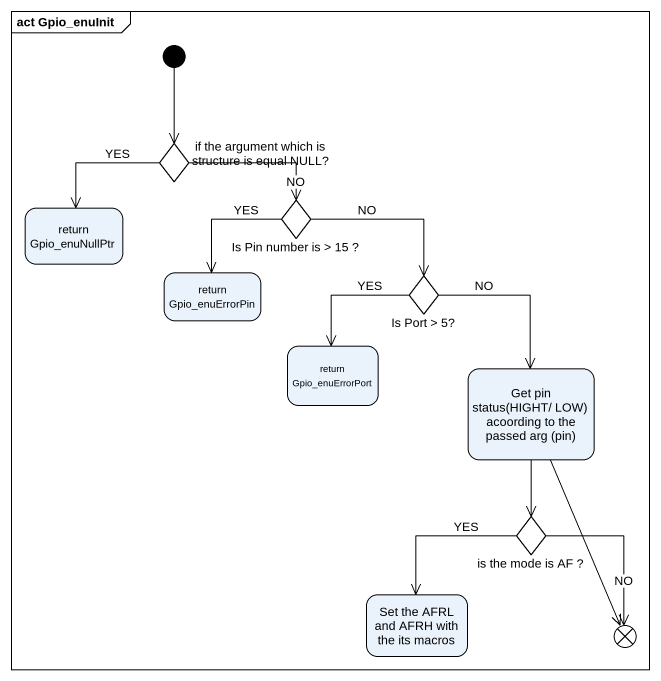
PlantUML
@startuml
mainframe act Gpio_enuInit
hide empty description
state "if the argument which is structure is equal NULL?" as if_the_argument_which_is <<choice>>
state "Is Pin number is > 15 ?" as Is_Pin_number_is_15 <<choice>>
state "return Gpio_enuNullPtr" as return_Gpio_enuNullPtr
state "return Gpio_enuErrorPin" as return_Gpio_enuErrorPin
state "Is Port > 5?" as Is_Port_5 <<choice>>
state "return Gpio_enuErrorPort" as return_Gpio_enuErrorPort
state "Get pin status(HIGHT/ LOW) acoording to the passed arg (pin)" as Get_pin_status_HIGHT_LOW
state "is the mode is AF ?" as is_the_mode_is_AF <<choice>>
state "Set the AFRL and AFRH with the its macros" as Set_the_AFRL_and_AFRH_with
state flowfinal1 <<end>>
[*] --> if_the_argument_which_is
if_the_argument_which_is -right-> Is_Pin_number_is_15 : NO
if_the_argument_which_is --> return_Gpio_enuNullPtr : YES
Is_Pin_number_is_15 --> return_Gpio_enuErrorPin : YES
Is_Pin_number_is_15 -right-> Is_Port_5 : NO
Is_Port_5 --> return_Gpio_enuErrorPort : YES
Is_Port_5 --> Get_pin_status_HIGHT_LOW : NO
Get_pin_status_HIGHT_LOW --> is_the_mode_is_AF
Get_pin_status_HIGHT_LOW --> flowfinal1
is_the_mode_is_AF --> Set_the_AFRL_and_AFRH_with : YES
is_the_mode_is_AF --> flowfinal1 : NO
@enduml
